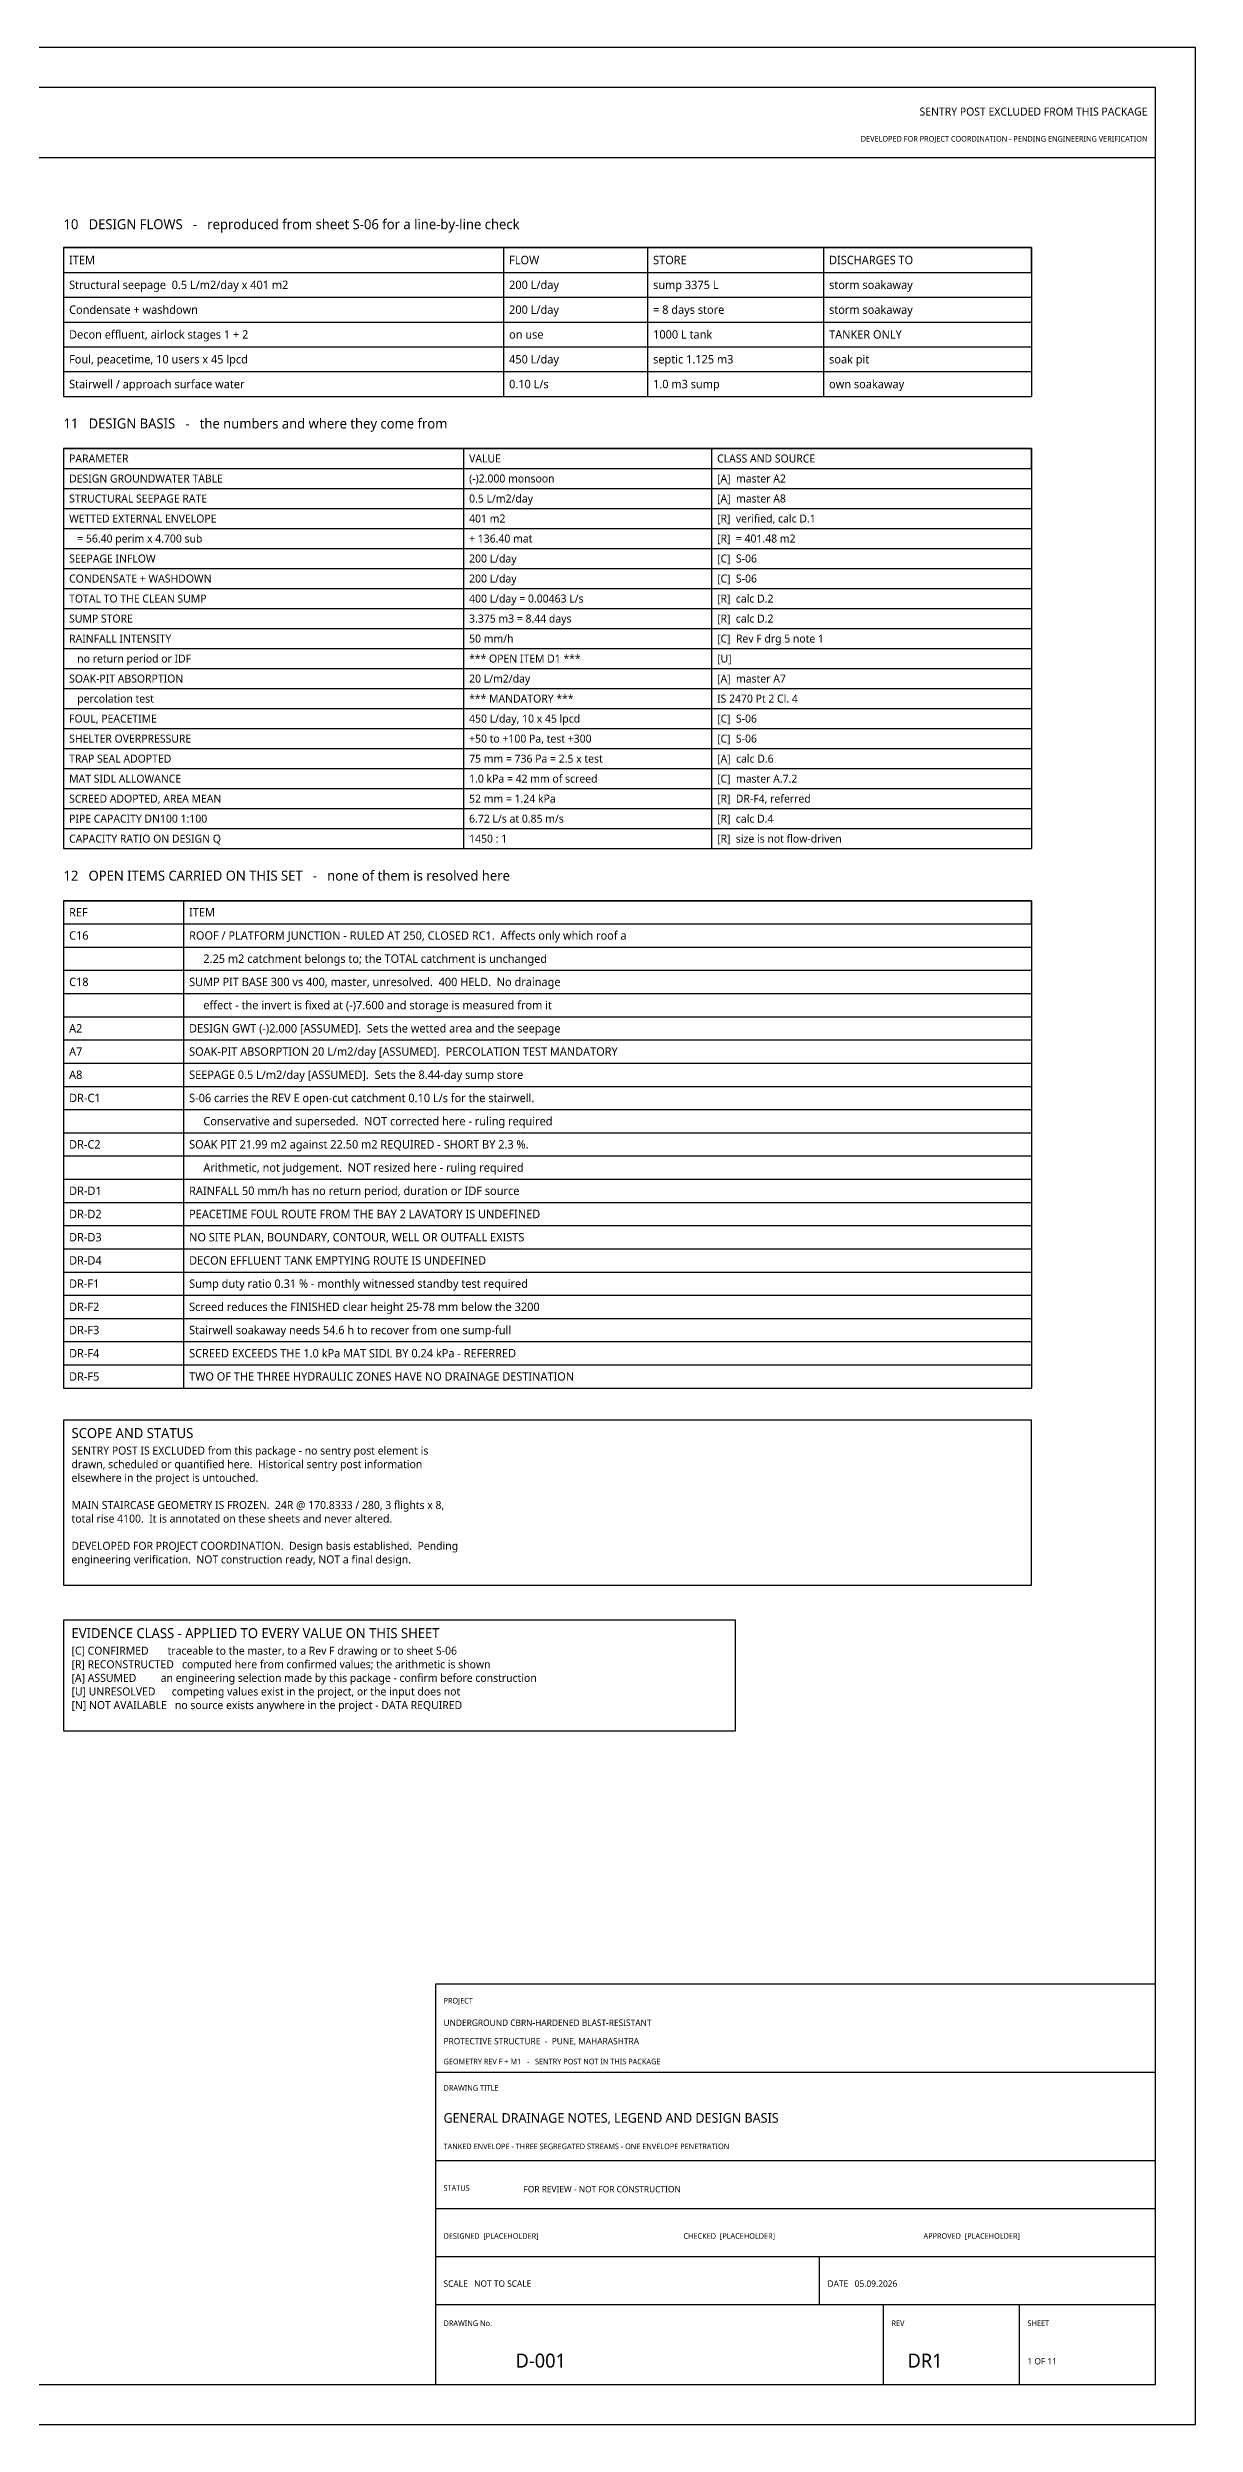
# Model space of a CAD drawing. Header units: millimetres. Extents: x 0 to 841, y 0 to 594.
# Drawn here: x 554 to 841, y 0 to 594 of the extents above; entities that cross this region are included whole.
import ezdxf
from ezdxf.enums import TextEntityAlignment as Align

# ---------------------------------------------------------------- set-up
doc = ezdxf.new("R2010")
doc.units = ezdxf.units.MM
for name, color, linetype in [('M-FLAG', 1, 'Continuous'), ('M-TABLE', 7, 'Continuous'), ('M-TITLE', 7, 'Continuous'), ('S-NOTE', 7, 'Continuous'), ('S-TITLE', 7, 'Continuous')]:
    doc.layers.add(name, color=color, linetype=linetype)
doc.styles.add('OpenSans', font='OpenSans-Regular.ttf')

msp = doc.modelspace()

# ---------------------------------------------------------------- linework, layer by layer
at = {"layer": 'M-TABLE'}
for p, q in [((558, 544), (800, 544)), ((558, 544), (558, 506.8)), ((668, 544), (668, 506.8)), ((704, 544), (704, 506.8)), ((748, 544), (748, 506.8)), ((800, 544), (800, 506.8)), ((558, 531.6), (800, 531.6)), ((558, 525.4), (800, 525.4)), ((558, 519.2), (800, 519.2)), ((558, 513), (800, 513)), ((558, 506.8), (800, 506.8)), ((558, 493.8), (800, 493.8)), ((558, 493.8), (558, 393.8)), ((658, 493.8), (658, 393.8)), ((720, 493.8), (720, 393.8)), ((800, 493.8), (800, 393.8)), ((558, 483.8), (800, 483.8)), ((558, 478.8), (800, 478.8)), ((558, 473.8), (800, 473.8)), ((558, 468.8), (800, 468.8)), ((558, 463.8), (800, 463.8)), ((558, 458.8), (800, 458.8)), ((558, 453.8), (800, 453.8)), ((558, 448.8), (800, 448.8)), ((558, 443.8), (800, 443.8)), ((558, 438.8), (800, 438.8)), ((558, 433.8), (800, 433.8)), ((558, 428.8), (800, 428.8)), ((558, 423.8), (800, 423.8)), ((558, 418.8), (800, 418.8)), ((558, 413.8), (800, 413.8)), ((558, 408.8), (800, 408.8)), ((558, 403.8), (800, 403.8)), ((558, 398.8), (800, 398.8)), ((558, 393.8), (800, 393.8)), ((558, 380.8), (800, 380.8)), ((558, 380.8), (558, 259)), ((588, 380.8), (588, 259)), ((800, 380.8), (800, 259)), ((558, 369.2), (800, 369.2)), ((558, 363.4), (800, 363.4)), ((558, 357.6), (800, 357.6)), ((558, 351.8), (800, 351.8)), ((558, 346), (800, 346)), ((558, 340.2), (800, 340.2)), ((558, 334.4), (800, 334.4)), ((558, 328.6), (800, 328.6)), ((558, 322.8), (800, 322.8)), ((558, 317), (800, 317)), ((558, 311.2), (800, 311.2)), ((558, 305.4), (800, 305.4)), ((558, 299.6), (800, 299.6)), ((558, 293.8), (800, 293.8)), ((558, 288), (800, 288)), ((558, 282.2), (800, 282.2)), ((558, 276.4), (800, 276.4)), ((558, 270.6), (800, 270.6)), ((558, 264.8), (800, 264.8)), ((558, 259), (800, 259))]:
    msp.add_line(p, q, dxfattribs=at)
for points in [[(558, 537.8), (800, 537.8), (800, 544), (558, 544)], [(558, 488.8), (800, 488.8), (800, 493.8), (558, 493.8)], [(558, 375), (800, 375), (800, 380.8), (558, 380.8)]]:
    msp.add_lwpolyline(points, close=True, dxfattribs=at)
at = {"layer": 'M-TITLE'}
for p, q in [((10, 566.5), (831, 566.5)), ((651, 88), (831, 88)), ((651, 66), (831, 66)), ((651, 54), (831, 54)), ((651, 42), (831, 42)), ((747, 30), (747, 42)), ((651, 30), (831, 30)), ((763, 10), (763, 30)), ((797, 10), (797, 30))]:
    msp.add_line(p, q, dxfattribs=at)
msp.add_lwpolyline([(651, 10), (831, 10), (831, 110), (651, 110)], close=True, dxfattribs=at)
at = {"layer": 'S-TITLE'}
for points in [[(0, 0), (841, 0), (841, 594), (0, 594)], [(10, 10), (831, 10), (831, 584), (10, 584)], [(558, 209.775), (800, 209.775), (800, 251), (558, 251)], [(558, 173.375), (726, 173.375), (726, 201), (558, 201)]]:
    msp.add_lwpolyline(points, close=True, dxfattribs=at)

# ---------------------------------------------------------------- texts
at = {"layer": 'M-FLAG', "style": 'OpenSans'}
for s, height, p in [('SENTRY POST EXCLUDED FROM THIS PACKAGE', 2, (829, 577)), ('DEVELOPED FOR PROJECT COORDINATION - PENDING ENGINEERING VERIFICATION', 1.4, (829, 570.5))]:
    msp.add_text(s, height=height, dxfattribs=at).set_placement(p, align=Align.RIGHT)
msp.add_text('FOR REVIEW - NOT FOR CONSTRUCTION', height=1.6, dxfattribs=at).set_placement((673, 58))
at = {"layer": 'M-TABLE', "style": 'OpenSans'}
for s, height, p in [('ITEM', 2.1, (559.4, 539.85)), ('FLOW', 2.1, (669.4, 539.85)), ('STORE', 2.1, (705.4, 539.85)), ('DISCHARGES TO', 2.1, (749.4, 539.85)), ('Structural seepage  0.5 L/m2/day x 401 m2', 2.1, (559.4, 533.65)), ('200 L/day', 2.1, (669.4, 533.65)), ('sump 3375 L', 2.1, (705.4, 533.65)), ('storm soakaway', 2.1, (749.4, 533.65)), ('Condensate + washdown', 2.1, (559.4, 527.45)), ('200 L/day', 2.1, (669.4, 527.45)), ('= 8 days store', 2.1, (705.4, 527.45)), ('storm soakaway', 2.1, (749.4, 527.45)), ('Decon effluent, airlock stages 1 + 2', 2.1, (559.4, 521.25)), ('on use', 2.1, (669.4, 521.25)), ('1000 L tank', 2.1, (705.4, 521.25)), ('TANKER ONLY', 2.1, (749.4, 521.25)), ('Foul, peacetime, 10 users x 45 lpcd', 2.1, (559.4, 515.05)), ('450 L/day', 2.1, (669.4, 515.05)), ('septic 1.125 m3', 2.1, (705.4, 515.05)), ('soak pit', 2.1, (749.4, 515.05)), ('Stairwell / approach surface water', 2.1, (559.4, 508.85)), ('0.10 L/s', 2.1, (669.4, 508.85)), ('1.0 m3 sump', 2.1, (705.4, 508.85)), ('own soakaway', 2.1, (749.4, 508.85)), ('PARAMETER', 2, (559.4, 490.3)), ('DESIGN GROUNDWATER TABLE', 2, (559.4, 485.3)), ('VALUE', 2, (659.4, 490.3)), ('(-)2.000 monsoon', 2, (659.4, 485.3)), ('CLASS AND SOURCE', 2, (721.4, 490.3)), ('[A]  master A2', 2, (721.4, 485.3)), ('STRUCTURAL SEEPAGE RATE', 2, (559.4, 480.3)), ('0.5 L/m2/day', 2, (659.4, 480.3)), ('[A]  master A8', 2, (721.4, 480.3)), ('WETTED EXTERNAL ENVELOPE', 2, (559.4, 475.3)), ('401 m2', 2, (659.4, 475.3)), ('[R]  verified, calc D.1', 2, (721.4, 475.3)), ('   = 56.40 perim x 4.700 sub', 2, (559.4, 470.3)), ('+ 136.40 mat', 2, (659.4, 470.3)), ('[R]  = 401.48 m2', 2, (721.4, 470.3)), ('SEEPAGE INFLOW', 2, (559.4, 465.3)), ('200 L/day', 2, (659.4, 465.3)), ('[C]  S-06', 2, (721.4, 465.3)), ('CONDENSATE + WASHDOWN', 2, (559.4, 460.3)), ('400 L/day = 0.00463 L/s', 2, (659.4, 455.3)), ('200 L/day', 2, (659.4, 460.3)), ('[C]  S-06', 2, (721.4, 460.3)), ('[R]  calc D.2', 2, (721.4, 455.3)), ('TOTAL TO THE CLEAN SUMP', 2, (559.4, 455.3)), ('SUMP STORE', 2, (559.4, 450.3)), ('3.375 m3 = 8.44 days', 2, (659.4, 450.3)), ('[R]  calc D.2', 2, (721.4, 450.3)), ('RAINFALL INTENSITY', 2, (559.4, 445.3)), ('50 mm/h', 2, (659.4, 445.3)), ('[C]  Rev F drg 5 note 1', 2, (721.4, 445.3)), ('   no return period or IDF', 2, (559.4, 440.3)), ('*** OPEN ITEM D1 ***', 2, (659.4, 440.3)), ('[U]', 2, (721.4, 440.3)), ('SOAK-PIT ABSORPTION', 2, (559.4, 435.3)), ('20 L/m2/day', 2, (659.4, 435.3)), ('[A]  master A7', 2, (721.4, 435.3)), ('   percolation test', 2, (559.4, 430.3)), ('*** MANDATORY ***', 2, (659.4, 430.3)), ('IS 2470 Pt 2 Cl. 4', 2, (721.4, 430.3)), ('SHELTER OVERPRESSURE', 2, (559.4, 420.3)), ('FOUL, PEACETIME', 2, (559.4, 425.3)), ('450 L/day, 10 x 45 lpcd', 2, (659.4, 425.3)), ('+50 to +100 Pa, test +300', 2, (659.4, 420.3)), ('[C]  S-06', 2, (721.4, 425.3)), ('[C]  S-06', 2, (721.4, 420.3)), ('TRAP SEAL ADOPTED', 2, (559.4, 415.3)), ('75 mm = 736 Pa = 2.5 x test', 2, (659.4, 415.3)), ('[A]  calc D.6', 2, (721.4, 415.3)), ('MAT SIDL ALLOWANCE', 2, (559.4, 410.3)), ('1.0 kPa = 42 mm of screed', 2, (659.4, 410.3)), ('[C]  master A.7.2', 2, (721.4, 410.3)), ('SCREED ADOPTED, AREA MEAN', 2, (559.4, 405.3)), ('52 mm = 1.24 kPa', 2, (659.4, 405.3)), ('[R]  DR-F4, referred', 2, (721.4, 405.3)), ('PIPE CAPACITY DN100 1:100', 2, (559.4, 400.3)), ('6.72 L/s at 0.85 m/s', 2, (659.4, 400.3)), ('[R]  calc D.4', 2, (721.4, 400.3)), ('CAPACITY RATIO ON DESIGN Q', 2, (559.4, 395.3)), ('1450 : 1', 2, (659.4, 395.3)), ('[R]  size is not flow-driven', 2, (721.4, 395.3)), ('REF', 2.1, (559.4, 376.85)), ('ITEM', 2.1, (589.4, 376.85)), ('C16', 2.1, (559.4, 371.05)), ('ROOF / PLATFORM JUNCTION - RULED AT 250, CLOSED RC1.  Affects only which roof a', 2.1, (589.4, 371.05)), ('     2.25 m2 catchment belongs to; the TOTAL catchment is unchanged', 2.1, (589.4, 365.25)), ('C18', 2.1, (559.4, 359.45)), ('SUMP PIT BASE 300 vs 400, master, unresolved.  400 HELD.  No drainage', 2.1, (589.4, 359.45)), ('     effect - the invert is fixed at (-)7.600 and storage is measured from it', 2.1, (589.4, 353.65)), ('A2', 2.1, (559.4, 347.85)), ('DESIGN GWT (-)2.000 [ASSUMED].  Sets the wetted area and the seepage', 2.1, (589.4, 347.85)), ('A7', 2.1, (559.4, 342.05)), ('SOAK-PIT ABSORPTION 20 L/m2/day [ASSUMED].  PERCOLATION TEST MANDATORY', 2.1, (589.4, 342.05)), ('A8', 2.1, (559.4, 336.25)), ('SEEPAGE 0.5 L/m2/day [ASSUMED].  Sets the 8.44-day sump store', 2.1, (589.4, 336.25)), ('S-06 carries the REV E open-cut catchment 0.10 L/s for the stairwell.', 2.1, (589.4, 330.45)), ('DR-C1', 2.1, (559.4, 330.45)), ('     Conservative and superseded.  NOT corrected here - ruling required', 2.1, (589.4, 324.65)), ('DR-C2', 2.1, (559.4, 318.85)), ('SOAK PIT 21.99 m2 against 22.50 m2 REQUIRED - SHORT BY 2.3 %.', 2.1, (589.4, 318.85)), ('     Arithmetic, not judgement.  NOT resized here - ruling required', 2.1, (589.4, 313.05)), ('DR-D1', 2.1, (559.4, 307.25)), ('RAINFALL 50 mm/h has no return period, duration or IDF source', 2.1, (589.4, 307.25)), ('DR-D2', 2.1, (559.4, 301.45)), ('PEACETIME FOUL ROUTE FROM THE BAY 2 LAVATORY IS UNDEFINED', 2.1, (589.4, 301.45)), ('DR-D3', 2.1, (559.4, 295.65)), ('NO SITE PLAN, BOUNDARY, CONTOUR, WELL OR OUTFALL EXISTS', 2.1, (589.4, 295.65)), ('DR-D4', 2.1, (559.4, 289.85)), ('DECON EFFLUENT TANK EMPTYING ROUTE IS UNDEFINED', 2.1, (589.4, 289.85)), ('DR-F1', 2.1, (559.4, 284.05)), ('Sump duty ratio 0.31 % - monthly witnessed standby test required', 2.1, (589.4, 284.05)), ('DR-F2', 2.1, (559.4, 278.25)), ('Screed reduces the FINISHED clear height 25-78 mm below the 3200', 2.1, (589.4, 278.25)), ('DR-F3', 2.1, (559.4, 272.45)), ('Stairwell soakaway needs 54.6 h to recover from one sump-full', 2.1, (589.4, 272.45)), ('DR-F4', 2.1, (559.4, 266.65)), ('SCREED EXCEEDS THE 1.0 kPa MAT SIDL BY 0.24 kPa - REFERRED', 2.1, (589.4, 266.65)), ('DR-F5', 2.1, (559.4, 260.85)), ('TWO OF THE THREE HYDRAULIC ZONES HAVE NO DRAINAGE DESTINATION', 2.1, (589.4, 260.85))]:
    msp.add_text(s, height=height, dxfattribs=at).set_placement(p)
at = {"layer": 'M-TITLE', "style": 'OpenSans'}
for s, height, p in [('10   DESIGN FLOWS   -   reproduced from sheet S-06 for a line-by-line check', 2.5, (558, 548.6)), ('11   DESIGN BASIS   -   the numbers and where they come from', 2.5, (558, 498.8)), ('12   OPEN ITEMS CARRIED ON THIS SET   -   none of them is resolved here', 2.5, (558, 385.8)), ('PROJECT', 1.4, (653, 105.2)), ('UNDERGROUND CBRN-HARDENED BLAST-RESISTANT', 1.6, (653, 99.6)), ('PROTECTIVE STRUCTURE  -  PUNE, MAHARASHTRA', 1.6, (653, 95)), ('GEOMETRY REV F + M1   -   SENTRY POST NOT IN THIS PACKAGE', 1.4, (653, 90)), ('DRAWING TITLE', 1.4, (653, 83.4)), ('GENERAL DRAINAGE NOTES, LEGEND AND DESIGN BASIS', 2.4, (653, 75.4)), ('TANKED ENVELOPE - THREE SEGREGATED STREAMS - ONE ENVELOPE PENETRATION', 1.4, (653, 68.8)), ('STATUS', 1.4, (653, 58.4)), ('DESIGNED  [PLACEHOLDER]', 1.4, (653, 46.4)), ('CHECKED  [PLACEHOLDER]', 1.4, (713, 46.4)), ('APPROVED  [PLACEHOLDER]', 1.4, (773, 46.4)), ('SCALE   NOT TO SCALE', 1.6, (653, 34.4)), ('DATE   05.09.2026', 1.6, (749, 34.4)), ('DRAWING No.', 1.4, (653, 24.6)), ('REV', 1.4, (765, 24.6)), ('SHEET', 1.4, (799, 24.6)), ('D-001', 3.5, (671, 14.2)), ('DR1', 3.5, (769, 14.2)), ('1 OF 11', 1.6, (799, 15))]:
    msp.add_text(s, height=height, dxfattribs=at).set_placement(p)
at = {"layer": 'S-NOTE', "style": 'OpenSans'}
for s, p in [('SENTRY POST IS EXCLUDED from this package - no sentry post element is', (560, 242.375)), ('drawn, scheduled or quantified here.  Historical sentry post information', (560, 238.975)), ('elsewhere in the project is untouched.', (560, 235.575)), ('total rise 4100.  It is annotated on these sheets and never altered.', (560, 225.375)), ('MAIN STAIRCASE GEOMETRY IS FROZEN.  24R @ 170.8333 / 280, 3 flights x 8,', (560, 228.775)), ('DEVELOPED FOR PROJECT COORDINATION.  Design basis established.  Pending', (560, 218.575)), ('engineering verification.  NOT construction ready, NOT a final design.', (560, 215.175)), ('[C] CONFIRMED       traceable to the master, to a Rev F drawing or to sheet S-06', (560, 192.375)), ('[R] RECONSTRUCTED   computed here from confirmed values; the arithmetic is shown', (560, 188.975)), ('[A] ASSUMED         an engineering selection made by this package - confirm before construction', (560, 185.575)), ('[U] UNRESOLVED      competing values exist in the project, or the input does not', (560, 182.175)), ('[N] NOT AVAILABLE   no source exists anywhere in the project - DATA REQUIRED', (560, 178.775))]:
    msp.add_text(s, height=2, dxfattribs=at).set_placement(p)
at = {"layer": 'S-TITLE', "style": 'OpenSans'}
for s, p in [('SCOPE AND STATUS', (560, 246.5)), ('EVIDENCE CLASS - APPLIED TO EVERY VALUE ON THIS SHEET', (560, 196.5))]:
    msp.add_text(s, height=2.5, dxfattribs=at).set_placement(p)

doc.saveas('drawing.dxf')
